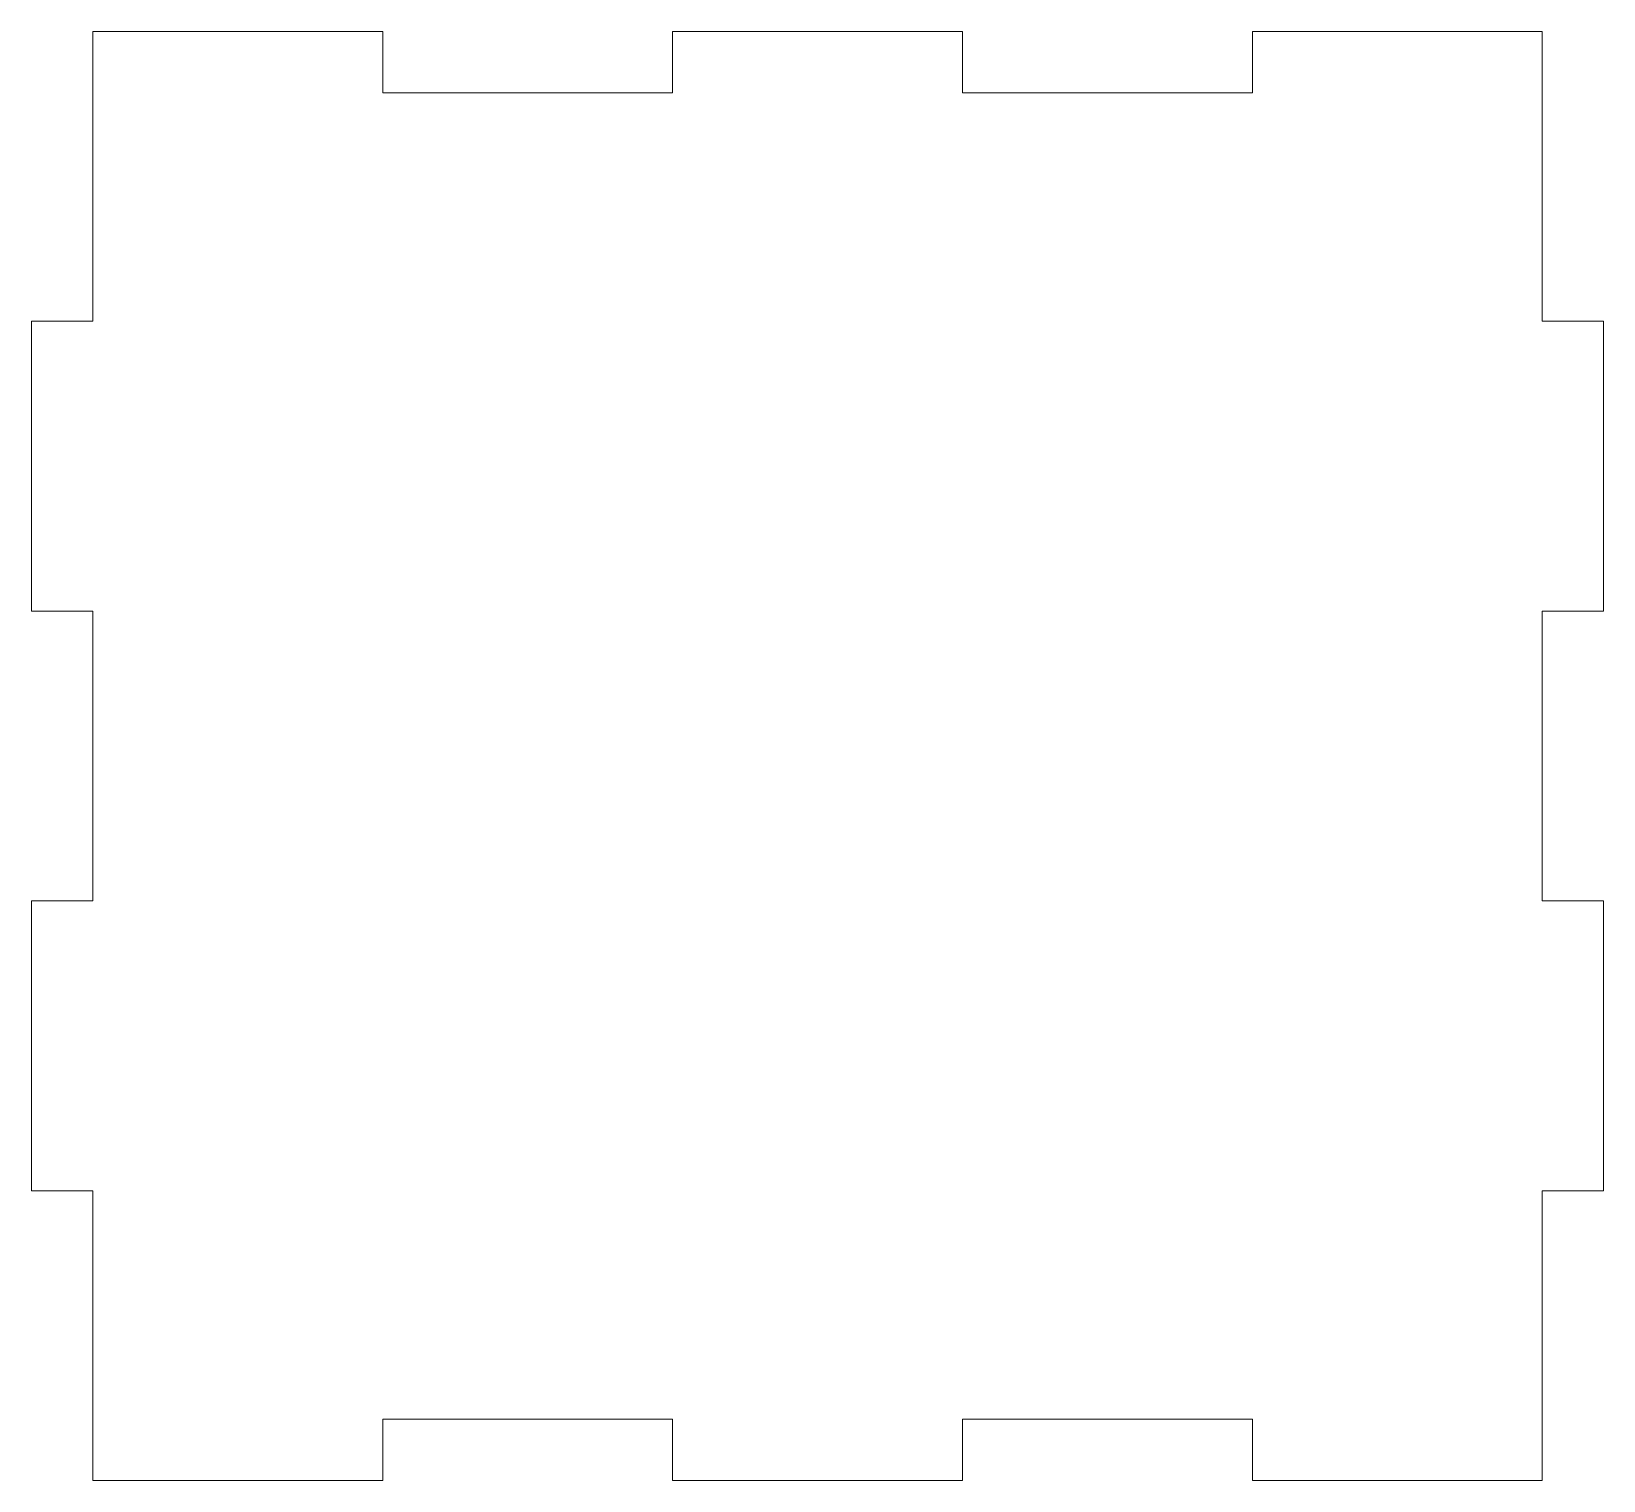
# Model space of a CAD drawing. Header units: millimetres. Extents: x -204 to -41, y -69 to 81.
import ezdxf

# ---------------------------------------------------------------- set-up
doc = ezdxf.new("R2010")
doc.units = ezdxf.units.MM

msp = doc.modelspace()

# ---------------------------------------------------------------- linework, layer by layer
at = {"color": 1, "linetype": 'Continuous', "lineweight": 15}
for p, q in [((-197.41, 80.57), (-197.41, 50.57)), ((-167.41, 80.57), (-197.41, 80.57)), ((-167.41, 74.22), (-167.41, 80.57)), ((-137.41, 80.57), (-137.41, 74.22)), ((-107.41, 80.57), (-137.41, 80.57)), ((-107.41, 74.22), (-107.41, 80.57)), ((-77.41, 80.57), (-77.41, 74.22)), ((-47.41, 80.57), (-77.41, 80.57)), ((-47.41, 50.57), (-47.41, 80.57)), ((-137.41, 74.22), (-167.41, 74.22)), ((-77.41, 74.22), (-107.41, 74.22)), ((-203.76, 50.57), (-203.76, 20.57)), ((-197.41, 50.57), (-203.76, 50.57)), ((-41.06, 50.57), (-47.41, 50.57)), ((-41.06, 20.57), (-41.06, 50.57)), ((-203.76, 20.57), (-197.41, 20.57)), ((-197.41, 20.57), (-197.41, -9.43)), ((-47.41, 20.57), (-41.06, 20.57)), ((-47.41, -9.43), (-47.41, 20.57)), ((-203.76, -9.43), (-203.76, -39.43)), ((-197.41, -9.43), (-203.76, -9.43)), ((-41.06, -9.43), (-47.41, -9.43)), ((-41.06, -39.43), (-41.06, -9.43)), ((-203.76, -39.43), (-197.41, -39.43)), ((-197.41, -39.43), (-197.41, -69.43)), ((-47.41, -39.43), (-41.06, -39.43)), ((-47.41, -69.43), (-47.41, -39.43)), ((-167.41, -63.08), (-137.41, -63.08)), ((-167.41, -69.43), (-167.41, -63.08)), ((-137.41, -63.08), (-137.41, -69.43)), ((-107.41, -63.08), (-77.41, -63.08)), ((-107.41, -69.43), (-107.41, -63.08)), ((-77.41, -63.08), (-77.41, -69.43)), ((-197.41, -69.43), (-167.41, -69.43)), ((-137.41, -69.43), (-107.41, -69.43)), ((-77.41, -69.43), (-47.41, -69.43))]:
    msp.add_line(p, q, dxfattribs=at)

doc.saveas('drawing.dxf')
